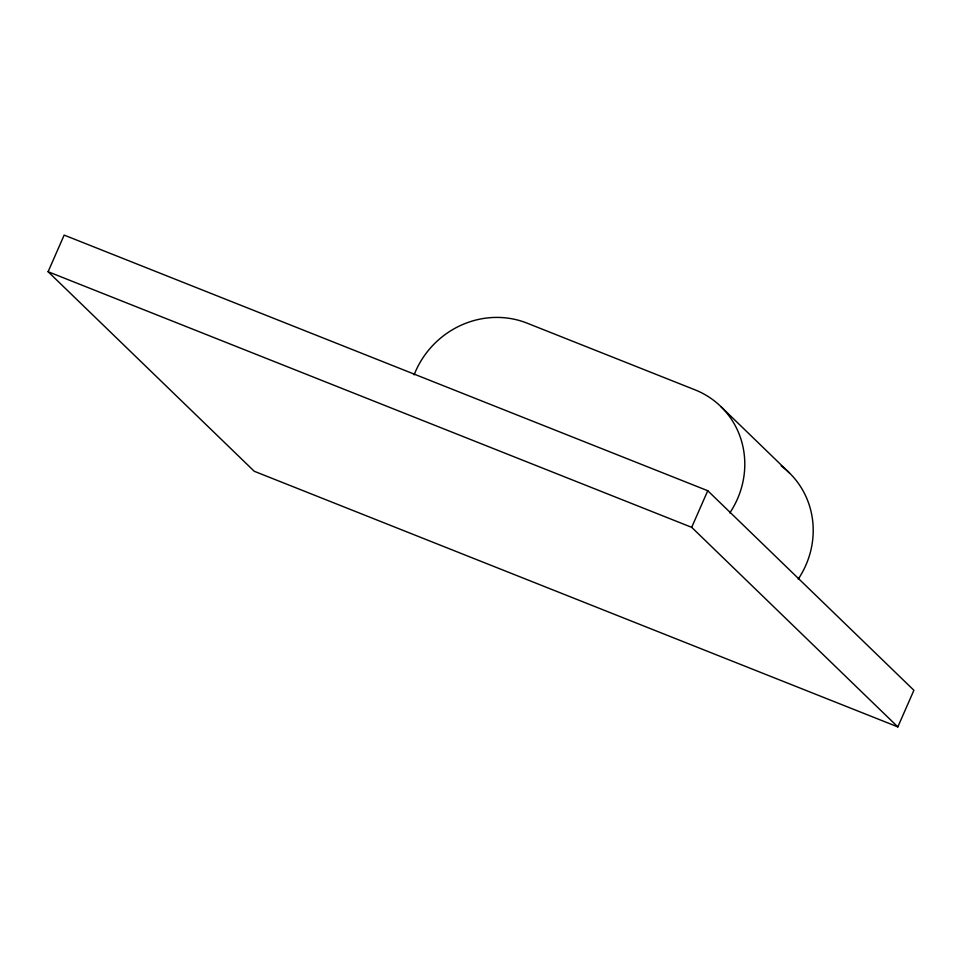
<?xml version="1.0" encoding="UTF-8"?>
<svg xmlns="http://www.w3.org/2000/svg" width="962" height="962" viewBox="0 0 962 962"><rect width="100%" height="100%" fill="white"/><g stroke="black" fill="none" stroke-linecap="round" stroke-linejoin="round"><path stroke-width="1.44" d="M48.1 271.717L64.165 235.101L707.755 490.728L913.9 690.283L897.835 726.899L254.245 471.272L48.1 271.717L691.69 527.332L897.835 726.899M691.69 527.332L707.755 490.728M720.935 406.625L789.345 472.859M781.216 465.933A86.532 82.119 -45.9 0 1 798.232 579.148M729.821 512.914A86.532 82.119 -45.9 0 0 695.069 389.863L527.02 323.124A86.532 82.119 -45.9 0 0 414.117 374.867"/></g></svg>
